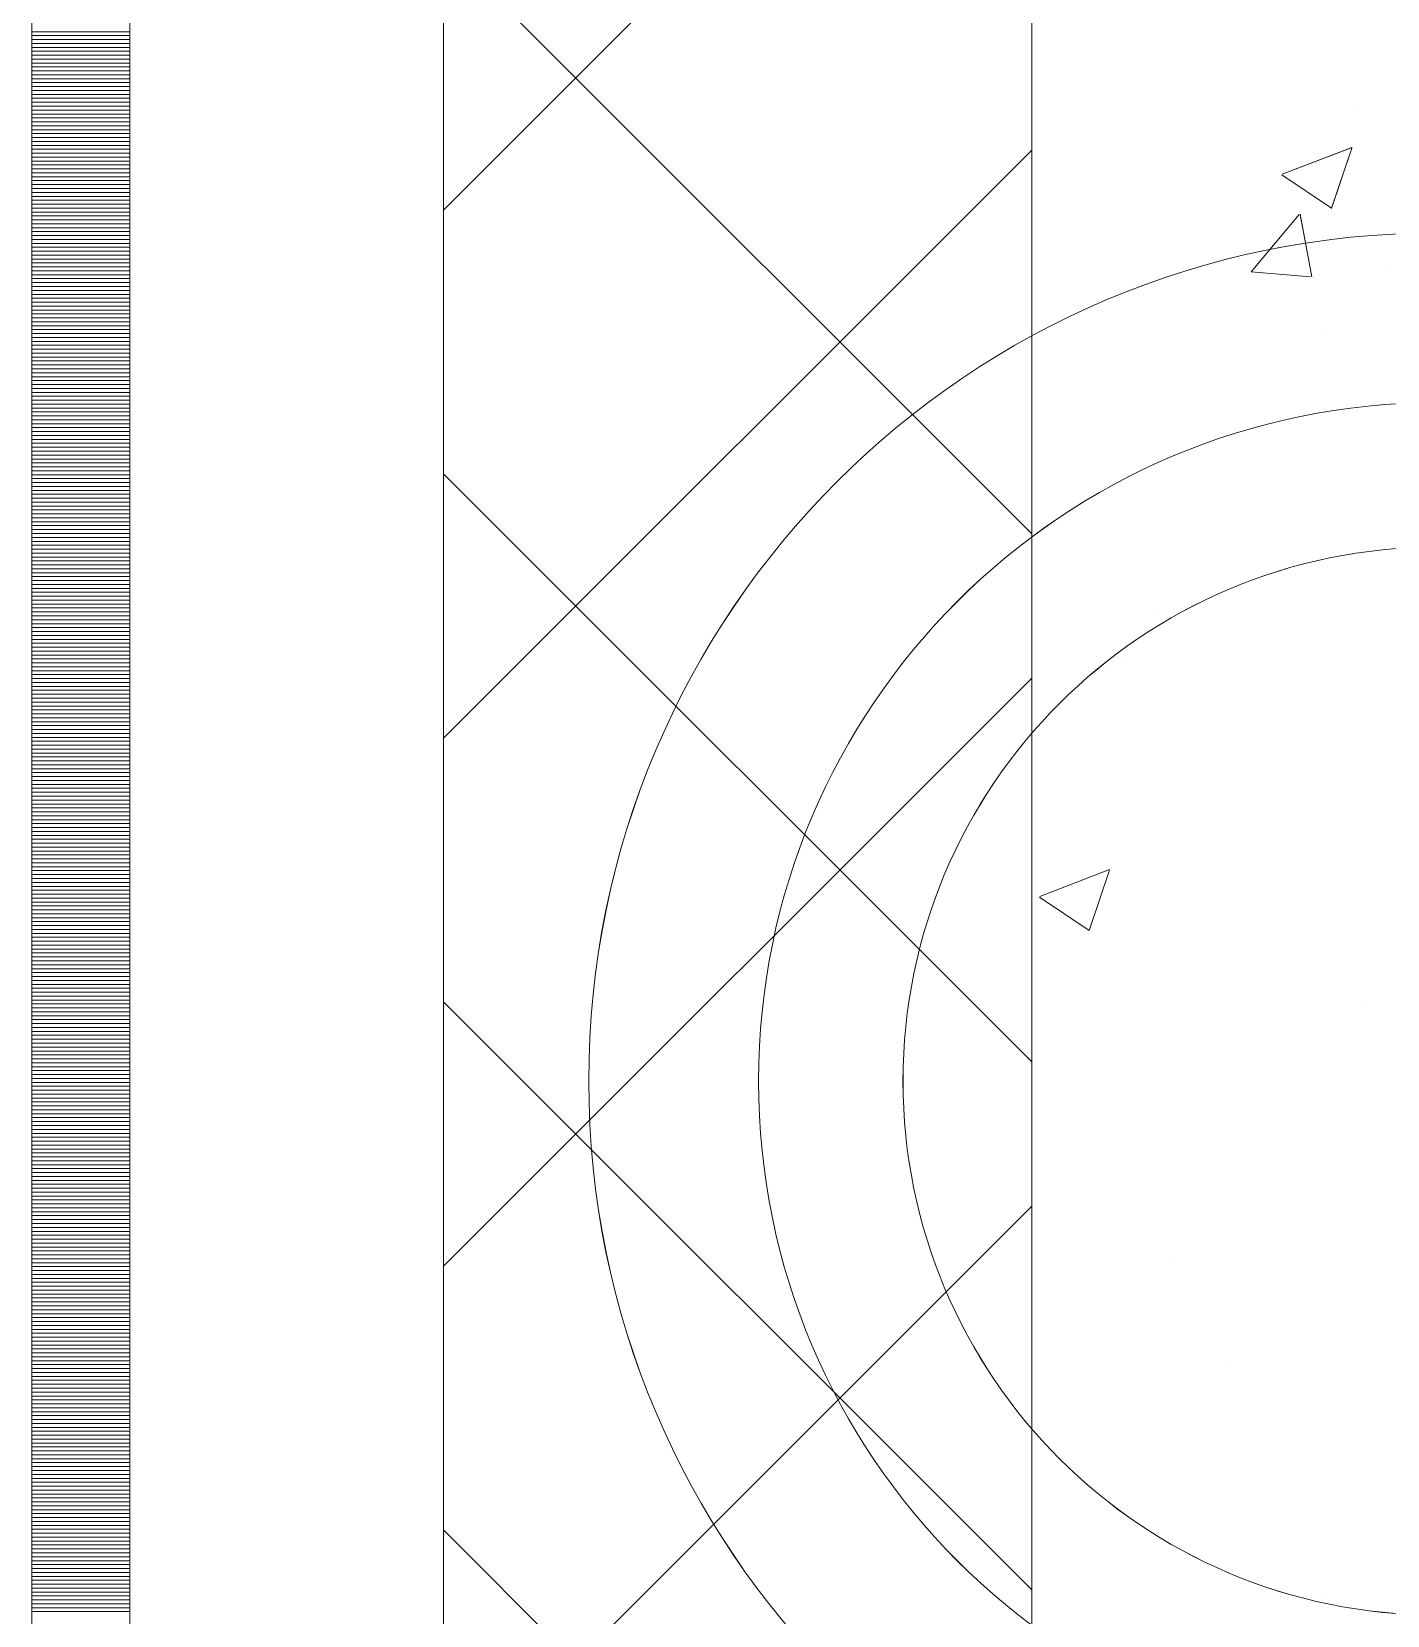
# Model space of a CAD drawing. Header units: millimetres. Extents: x 470010 to 1231400, y -134005 to 421770.
# Drawn here: x 672518.6 to 672864.2, y -13889.4 to -13485.5 of the extents above; entities that cross this region are included whole.
import ezdxf
from ezdxf.enums import TextEntityAlignment as Align

# ---------------------------------------------------------------- set-up
doc = ezdxf.new("R2010")
doc.units = ezdxf.units.MM
doc.linetypes.add('DASHED', pattern=[19.05, 12.7, -6.35])
doc.layers.get('Defpoints').update_dxf_attribs({"color": 140})
doc.layers.add('АР_Делит', color=120, linetype='Continuous', lineweight=0, plot=False)
for name, color, linetype, lineweight in [('АР_Стены ПЕНОблок', 52, 'Continuous', 20), ('АР_Тонкая', 254, 'Continuous', 5), ('АР_Утеплитель', 31, 'Continuous', 0), ('АР_Штриховка', 8, 'Continuous', 0)]:
    doc.layers.add(name, color=color, linetype=linetype, lineweight=lineweight)
doc.layers.add('РД_Оси_100', color=7, linetype='Continuous', lineweight=0, true_color=0x525252)
doc.styles.add('style1', font='ARIALN.TTF')

# ---------------------------------------------------------------- blocks, each defined once
blk = doc.blocks.new('СОШ_2200_АР_ОСИ_М100_28.05.24')
at = {"layer": 'АР_Делит', "color": 251, "linetype": 'DASHED', "true_color": 0x636466}
blk.add_lwpolyline([(-355, 13145), (-355, 100855), (37145, 100855), (37145, 129155), (72745, 129155), (72745, 135155), (114955, 135155), (114955, -355)], dxfattribs=at)
blk = doc.blocks.new('A$C9108343f')
at = {"layer": 'АР_Делит', "color": 18, "true_color": 0x000000}
for radius in [216.34, 173.04, 136.21]:
    blk.add_circle((7158.34, 86613.08), radius, dxfattribs=at)
at = {"layer": 'АР_Стены ПЕНОблок', "color": 18, "linetype": 'Continuous', "lineweight": 20, "true_color": 0x000000}
blk.add_line((7054.96, 97555), (7054.96, 21355), dxfattribs=at)
at = {"layer": 'АР_Тонкая', "color": 18, "linetype": 'Continuous', "lineweight": 5, "true_color": 0x000000}
for p, q in [((6799.96, 97555), (6799.96, 21355)), ((6824.96, 97555), (6824.96, 21355)), ((6824.96, 21355), (6824.96, 97555)), ((6904.96, 21355), (6904.96, 97555))]:
    blk.add_line(p, q, dxfattribs=at)
at = {"layer": 'АР_Утеплитель', "color": 18, "linetype": 'Continuous', "lineweight": 0, "true_color": 0x000000}
for p, q in [((6904.96, 97555), (6904.96, 21355)), ((7054.96, 21355), (7054.96, 97555))]:
    blk.add_line(p, q, dxfattribs=at)
at = {"layer": 'АР_Штриховка', "color": 18, "linetype": 'Continuous', "lineweight": 0, "true_color": 0x000000}
for p, q in [((6904.96, 86835.26), (7054.96, 86985.26)), ((7054.96, 86752.69), (6904.96, 86902.69)), ((6799.96, 86880.75), (6824.96, 86880.75)), ((6799.96, 86879.75), (6824.96, 86879.75)), ((6799.96, 86878.75), (6824.96, 86878.75)), ((6799.96, 86877.75), (6824.96, 86877.75)), ((6799.96, 86876.75), (6824.96, 86876.75)), ((6799.96, 86875.75), (6824.96, 86875.75)), ((6799.96, 86874.75), (6824.96, 86874.75)), ((6799.96, 86873.75), (6824.96, 86873.75)), ((6799.96, 86872.75), (6824.96, 86872.75)), ((6799.96, 86871.75), (6824.96, 86871.75)), ((6799.96, 86870.75), (6824.96, 86870.75)), ((6799.96, 86869.75), (6824.96, 86869.75)), ((6799.96, 86868.75), (6824.96, 86868.75)), ((6799.96, 86867.75), (6824.96, 86867.75)), ((6799.96, 86866.75), (6824.96, 86866.75)), ((6799.96, 86865.75), (6824.96, 86865.75)), ((6799.96, 86864.75), (6824.96, 86864.75)), ((6799.96, 86863.75), (6824.96, 86863.75)), ((6799.96, 86862.75), (6824.96, 86862.75)), ((6799.96, 86861.75), (6824.96, 86861.75)), ((6799.96, 86860.75), (6824.96, 86860.75)), ((6799.96, 86859.75), (6824.96, 86859.75)), ((7137.99, 86860.89), (7137.99, 86860.89)), ((6799.96, 86858.75), (6824.96, 86858.75)), ((6799.96, 86857.75), (6824.96, 86857.75)), ((6799.96, 86856.75), (6824.96, 86856.75)), ((6799.96, 86855.75), (6824.96, 86855.75)), ((6799.96, 86854.75), (6824.96, 86854.75)), ((6799.96, 86853.75), (6824.96, 86853.75)), ((6799.96, 86852.75), (6824.96, 86852.75)), ((6799.96, 86851.75), (6824.96, 86851.75)), ((6799.96, 86850.75), (6824.96, 86850.75)), ((6799.96, 86849.75), (6824.96, 86849.75)), ((6799.96, 86848.75), (6824.96, 86848.75)), ((6799.96, 86847.75), (6824.96, 86847.75)), ((6904.96, 86700.56), (7054.96, 86850.56)), ((7118.84, 86844.38), (7136.62, 86851.2)), ((7131.41, 86835.69), (7136.56, 86851.04)), ((6799.96, 86846.75), (6824.96, 86846.75)), ((6799.96, 86845.75), (6824.96, 86845.75)), ((6799.96, 86844.75), (6824.96, 86844.75)), ((6799.96, 86843.75), (6824.96, 86843.75)), ((7118.76, 86844.22), (7131.4, 86835.69)), ((6799.96, 86842.75), (6824.96, 86842.75)), ((6799.96, 86841.75), (6824.96, 86841.75)), ((6799.96, 86840.75), (6824.96, 86840.75)), ((6799.96, 86839.75), (6824.96, 86839.75)), ((6799.96, 86838.75), (6824.96, 86838.75)), ((6799.96, 86837.75), (6824.96, 86837.75)), ((6799.96, 86836.75), (6824.96, 86836.75)), ((6799.96, 86835.75), (6824.96, 86835.75)), ((6799.96, 86834.75), (6824.96, 86834.75)), ((6799.96, 86833.75), (6824.96, 86833.75)), ((6799.96, 86832.75), (6824.96, 86832.75)), ((6799.96, 86831.75), (6824.96, 86831.75)), ((7055.96, 86832.5), (7055.96, 86832.5)), ((7110.89, 86819.52), (7123.13, 86834.11)), ((7126.35, 86818.24), (7123.42, 86834.16)), ((6799.96, 86830.75), (6824.96, 86830.75)), ((6799.96, 86829.75), (6824.96, 86829.75)), ((6799.96, 86828.75), (6824.96, 86828.75)), ((6799.96, 86827.75), (6824.96, 86827.75)), ((6799.96, 86826.75), (6824.96, 86826.75)), ((6799.96, 86825.75), (6824.96, 86825.75)), ((6799.96, 86824.75), (6824.96, 86824.75)), ((6799.96, 86823.75), (6824.96, 86823.75)), ((6799.96, 86822.75), (6824.96, 86822.75)), ((6799.96, 86821.75), (6824.96, 86821.75)), ((6799.96, 86820.75), (6824.96, 86820.75)), ((6799.96, 86819.75), (6824.96, 86819.75)), ((7110.89, 86819.51), (7126.07, 86818.19)), ((7145.12, 86819.92), (7145.12, 86819.92)), ((6799.96, 86818.75), (6824.96, 86818.75)), ((6799.96, 86817.75), (6824.96, 86817.75)), ((6799.96, 86816.75), (6824.96, 86816.75)), ((6799.96, 86815.75), (6824.96, 86815.75)), ((6799.96, 86814.75), (6824.96, 86814.75)), ((6799.96, 86813.75), (6824.96, 86813.75)), ((6799.96, 86812.75), (6824.96, 86812.75)), ((6799.96, 86811.75), (6824.96, 86811.75)), ((6799.96, 86810.75), (6824.96, 86810.75)), ((6799.96, 86809.75), (6824.96, 86809.75)), ((6799.96, 86808.75), (6824.96, 86808.75)), ((6799.96, 86807.75), (6824.96, 86807.75)), ((6799.96, 86806.75), (6824.96, 86806.75)), ((6799.96, 86805.75), (6824.96, 86805.75)), ((6799.96, 86804.75), (6824.96, 86804.75)), ((6799.96, 86803.75), (6824.96, 86803.75)), ((7130.37, 86803.39), (7130.37, 86803.39)), ((6799.96, 86802.75), (6824.96, 86802.75)), ((6799.96, 86801.75), (6824.96, 86801.75)), ((6799.96, 86800.75), (6824.96, 86800.75)), ((6799.96, 86799.75), (6824.96, 86799.75)), ((6799.96, 86798.75), (6824.96, 86798.75)), ((6799.96, 86797.75), (6824.96, 86797.75)), ((6799.96, 86796.75), (6824.96, 86796.75)), ((6799.96, 86795.75), (6824.96, 86795.75)), ((6799.96, 86794.75), (6824.96, 86794.75)), ((6799.96, 86793.75), (6824.96, 86793.75)), ((6799.96, 86792.75), (6824.96, 86792.75)), ((6799.96, 86791.75), (6824.96, 86791.75)), ((6799.96, 86790.75), (6824.96, 86790.75)), ((6799.96, 86789.75), (6824.96, 86789.75)), ((6799.96, 86788.75), (6824.96, 86788.75)), ((6799.96, 86787.75), (6824.96, 86787.75)), ((6799.96, 86786.75), (6824.96, 86786.75)), ((6799.96, 86785.75), (6824.96, 86785.75)), ((6799.96, 86784.75), (6824.96, 86784.75)), ((6799.96, 86783.75), (6824.96, 86783.75)), ((6799.96, 86782.75), (6824.96, 86782.75)), ((6799.96, 86781.75), (6824.96, 86781.75)), ((6799.96, 86780.75), (6824.96, 86780.75)), ((6799.96, 86779.75), (6824.96, 86779.75)), ((6799.96, 86778.75), (6824.96, 86778.75)), ((6799.96, 86777.75), (6824.96, 86777.75)), ((6799.96, 86776.75), (6824.96, 86776.75)), ((6799.96, 86775.75), (6824.96, 86775.75)), ((6799.96, 86774.75), (6824.96, 86774.75)), ((6799.96, 86773.75), (6824.96, 86773.75)), ((6799.96, 86772.75), (6824.96, 86772.75)), ((6799.96, 86771.75), (6824.96, 86771.75)), ((6799.96, 86770.75), (6824.96, 86770.75)), ((6799.96, 86769.75), (6824.96, 86769.75)), ((6799.96, 86768.75), (6824.96, 86768.75)), ((6799.96, 86767.75), (6824.96, 86767.75)), ((6799.96, 86766.75), (6824.96, 86766.75)), ((7054.96, 86617.99), (6904.96, 86767.99)), ((6799.96, 86765.75), (6824.96, 86765.75)), ((6799.96, 86764.75), (6824.96, 86764.75)), ((6799.96, 86763.75), (6824.96, 86763.75)), ((6799.96, 86762.75), (6824.96, 86762.75)), ((6799.96, 86761.75), (6824.96, 86761.75)), ((6799.96, 86760.75), (6824.96, 86760.75)), ((6799.96, 86759.75), (6824.96, 86759.75)), ((6799.96, 86758.75), (6824.96, 86758.75)), ((6799.96, 86757.75), (6824.96, 86757.75)), ((6799.96, 86756.75), (6824.96, 86756.75)), ((6799.96, 86755.75), (6824.96, 86755.75)), ((6799.96, 86754.75), (6824.96, 86754.75)), ((6799.96, 86753.75), (6824.96, 86753.75)), ((6799.96, 86752.75), (6824.96, 86752.75)), ((6799.96, 86751.75), (6824.96, 86751.75)), ((6799.96, 86750.75), (6824.96, 86750.75)), ((6799.96, 86749.75), (6824.96, 86749.75)), ((6799.96, 86748.75), (6824.96, 86748.75)), ((6799.96, 86747.75), (6824.96, 86747.75)), ((6799.96, 86746.75), (6824.96, 86746.75)), ((6799.96, 86745.75), (6824.96, 86745.75)), ((6799.96, 86744.75), (6824.96, 86744.75)), ((6799.96, 86743.75), (6824.96, 86743.75)), ((6799.96, 86742.75), (6824.96, 86742.75)), ((6799.96, 86741.75), (6824.96, 86741.75)), ((6799.96, 86740.75), (6824.96, 86740.75)), ((6799.96, 86739.75), (6824.96, 86739.75)), ((6799.96, 86738.75), (6824.96, 86738.75)), ((6799.96, 86737.75), (6824.96, 86737.75)), ((6799.96, 86736.75), (6824.96, 86736.75)), ((6799.96, 86735.75), (6824.96, 86735.75)), ((6799.96, 86734.75), (6824.96, 86734.75)), ((6799.96, 86733.75), (6824.96, 86733.75)), ((6799.96, 86732.75), (6824.96, 86732.75)), ((6799.96, 86731.75), (6824.96, 86731.75)), ((6799.96, 86730.75), (6824.96, 86730.75)), ((7087.46, 86731.78), (7087.46, 86731.78)), ((6799.96, 86729.75), (6824.96, 86729.75)), ((6799.96, 86728.75), (6824.96, 86728.75)), ((6799.96, 86727.75), (6824.96, 86727.75)), ((6799.96, 86726.75), (6824.96, 86726.75)), ((6799.96, 86725.75), (6824.96, 86725.75)), ((6799.96, 86724.75), (6824.96, 86724.75)), ((6799.96, 86723.75), (6824.96, 86723.75)), ((6799.96, 86722.75), (6824.96, 86722.75)), ((6799.96, 86721.75), (6824.96, 86721.75)), ((6799.96, 86720.75), (6824.96, 86720.75)), ((6799.96, 86719.75), (6824.96, 86719.75)), ((6799.96, 86718.75), (6824.96, 86718.75)), ((7078.3, 86719.74), (7078.3, 86719.74)), ((6799.96, 86717.75), (6824.96, 86717.75)), ((6799.96, 86716.75), (6824.96, 86716.75)), ((6799.96, 86715.75), (6824.96, 86715.75)), ((6799.96, 86714.75), (6824.96, 86714.75)), ((6904.96, 86565.85), (7054.96, 86715.85)), ((6799.96, 86713.75), (6824.96, 86713.75)), ((6799.96, 86712.75), (6824.96, 86712.75)), ((6799.96, 86711.75), (6824.96, 86711.75)), ((6799.96, 86710.75), (6824.96, 86710.75)), ((6799.96, 86709.75), (6824.96, 86709.75)), ((6799.96, 86708.75), (6824.96, 86708.75)), ((6799.96, 86707.75), (6824.96, 86707.75)), ((6799.96, 86706.75), (6824.96, 86706.75)), ((6799.96, 86705.75), (6824.96, 86705.75)), ((6799.96, 86704.75), (6824.96, 86704.75)), ((6799.96, 86703.75), (6824.96, 86703.75)), ((6799.96, 86702.75), (6824.96, 86702.75)), ((6799.96, 86701.75), (6824.96, 86701.75)), ((6799.96, 86700.75), (6824.96, 86700.75)), ((6799.96, 86699.75), (6824.96, 86699.75)), ((6799.96, 86698.75), (6824.96, 86698.75)), ((6799.96, 86697.75), (6824.96, 86697.75)), ((6799.96, 86696.75), (6824.96, 86696.75)), ((6799.96, 86695.75), (6824.96, 86695.75)), ((6799.96, 86694.75), (6824.96, 86694.75)), ((6799.96, 86693.75), (6824.96, 86693.75)), ((6799.96, 86692.75), (6824.96, 86692.75)), ((6799.96, 86691.75), (6824.96, 86691.75)), ((6799.96, 86690.75), (6824.96, 86690.75)), ((6799.96, 86689.75), (6824.96, 86689.75)), ((6799.96, 86688.75), (6824.96, 86688.75)), ((6799.96, 86687.75), (6824.96, 86687.75)), ((6799.96, 86686.75), (6824.96, 86686.75)), ((6799.96, 86685.75), (6824.96, 86685.75)), ((6799.96, 86684.75), (6824.96, 86684.75)), ((6799.96, 86683.75), (6824.96, 86683.75)), ((6799.96, 86682.75), (6824.96, 86682.75)), ((6799.96, 86681.75), (6824.96, 86681.75)), ((6799.96, 86680.75), (6824.96, 86680.75)), ((6799.96, 86679.75), (6824.96, 86679.75)), ((6799.96, 86678.75), (6824.96, 86678.75)), ((6799.96, 86677.75), (6824.96, 86677.75)), ((6799.96, 86676.75), (6824.96, 86676.75)), ((6799.96, 86675.75), (6824.96, 86675.75)), ((6799.96, 86674.75), (6824.96, 86674.75)), ((6799.96, 86673.75), (6824.96, 86673.75)), ((6799.96, 86672.75), (6824.96, 86672.75)), ((6799.96, 86671.75), (6824.96, 86671.75)), ((6799.96, 86670.75), (6824.96, 86670.75)), ((6799.96, 86669.75), (6824.96, 86669.75)), ((6799.96, 86668.75), (6824.96, 86668.75)), ((6799.96, 86667.75), (6824.96, 86667.75)), ((6799.96, 86666.75), (6824.96, 86666.75)), ((6799.96, 86665.75), (6824.96, 86665.75)), ((7057.03, 86660.19), (7074.82, 86667.02)), ((7069.61, 86651.5), (7074.76, 86666.85)), ((6799.96, 86664.75), (6824.96, 86664.75)), ((6799.96, 86663.75), (6824.96, 86663.75)), ((6799.96, 86662.75), (6824.96, 86662.75)), ((6799.96, 86661.75), (6824.96, 86661.75)), ((6799.96, 86660.75), (6824.96, 86660.75)), ((6799.96, 86659.75), (6824.96, 86659.75)), ((6799.96, 86658.75), (6824.96, 86658.75)), ((6799.96, 86657.75), (6824.96, 86657.75)), ((7056.96, 86660.03), (7069.6, 86651.51)), ((6799.96, 86656.75), (6824.96, 86656.75)), ((6799.96, 86655.75), (6824.96, 86655.75)), ((6799.96, 86654.75), (6824.96, 86654.75)), ((6799.96, 86653.75), (6824.96, 86653.75)), ((6799.96, 86652.75), (6824.96, 86652.75)), ((6799.96, 86651.75), (6824.96, 86651.75)), ((6799.96, 86650.75), (6824.96, 86650.75)), ((6799.96, 86649.75), (6824.96, 86649.75)), ((6799.96, 86648.75), (6824.96, 86648.75)), ((6799.96, 86647.75), (6824.96, 86647.75)), ((6799.96, 86646.75), (6824.96, 86646.75)), ((6799.96, 86645.75), (6824.96, 86645.75)), ((6799.96, 86644.75), (6824.96, 86644.75)), ((6799.96, 86643.75), (6824.96, 86643.75)), ((6799.96, 86642.75), (6824.96, 86642.75)), ((6799.96, 86641.75), (6824.96, 86641.75)), ((6799.96, 86640.75), (6824.96, 86640.75)), ((6799.96, 86639.75), (6824.96, 86639.75)), ((6799.96, 86638.75), (6824.96, 86638.75)), ((6799.96, 86637.75), (6824.96, 86637.75)), ((6799.96, 86636.75), (6824.96, 86636.75)), ((6799.96, 86635.75), (6824.96, 86635.75)), ((6799.96, 86634.75), (6824.96, 86634.75)), ((6799.96, 86633.75), (6824.96, 86633.75)), ((6799.96, 86632.75), (6824.96, 86632.75)), ((6799.96, 86631.75), (6824.96, 86631.75)), ((6799.96, 86630.75), (6824.96, 86630.75)), ((6799.96, 86629.75), (6824.96, 86629.75)), ((7054.96, 86483.29), (6904.96, 86633.29)), ((7140.11, 86633.31), (7140.11, 86633.31)), ((6799.96, 86628.75), (6824.96, 86628.75)), ((6799.96, 86627.75), (6824.96, 86627.75)), ((6799.96, 86626.75), (6824.96, 86626.75)), ((6799.96, 86625.75), (6824.96, 86625.75)), ((6799.96, 86624.75), (6824.96, 86624.75)), ((6799.96, 86623.75), (6824.96, 86623.75)), ((6799.96, 86622.75), (6824.96, 86622.75)), ((6799.96, 86621.75), (6824.96, 86621.75)), ((6799.96, 86620.75), (6824.96, 86620.75)), ((6799.96, 86619.75), (6824.96, 86619.75)), ((6799.96, 86618.75), (6824.96, 86618.75)), ((6799.96, 86617.75), (6824.96, 86617.75)), ((6799.96, 86616.75), (6824.96, 86616.75)), ((6799.96, 86615.75), (6824.96, 86615.75)), ((6799.96, 86614.75), (6824.96, 86614.75)), ((6799.96, 86613.75), (6824.96, 86613.75)), ((6799.96, 86612.75), (6824.96, 86612.75)), ((6799.96, 86611.75), (6824.96, 86611.75)), ((6799.96, 86610.75), (6824.96, 86610.75)), ((6799.96, 86609.75), (6824.96, 86609.75)), ((6799.96, 86608.75), (6824.96, 86608.75)), ((6799.96, 86607.75), (6824.96, 86607.75)), ((6799.96, 86606.75), (6824.96, 86606.75)), ((6799.96, 86605.75), (6824.96, 86605.75)), ((6799.96, 86604.75), (6824.96, 86604.75)), ((6799.96, 86603.75), (6824.96, 86603.75)), ((6799.96, 86602.75), (6824.96, 86602.75)), ((6799.96, 86601.75), (6824.96, 86601.75)), ((6799.96, 86600.75), (6824.96, 86600.75)), ((6799.96, 86599.75), (6824.96, 86599.75)), ((6799.96, 86598.75), (6824.96, 86598.75)), ((6799.96, 86597.75), (6824.96, 86597.75)), ((6799.96, 86596.75), (6824.96, 86596.75)), ((6799.96, 86595.75), (6824.96, 86595.75)), ((6799.96, 86594.75), (6824.96, 86594.75)), ((6799.96, 86593.75), (6824.96, 86593.75)), ((6799.96, 86592.75), (6824.96, 86592.75)), ((6799.96, 86591.75), (6824.96, 86591.75)), ((6799.96, 86590.75), (6824.96, 86590.75)), ((6799.96, 86589.75), (6824.96, 86589.75)), ((6799.96, 86588.75), (6824.96, 86588.75)), ((6799.96, 86587.75), (6824.96, 86587.75)), ((6799.96, 86586.75), (6824.96, 86586.75)), ((6799.96, 86585.75), (6824.96, 86585.75)), ((6799.96, 86584.75), (6824.96, 86584.75)), ((6799.96, 86583.75), (6824.96, 86583.75)), ((6799.96, 86582.75), (6824.96, 86582.75)), ((6799.96, 86581.75), (6824.96, 86581.75)), ((6904.96, 86431.15), (7054.96, 86581.15)), ((6799.96, 86580.75), (6824.96, 86580.75)), ((6799.96, 86579.75), (6824.96, 86579.75)), ((6799.96, 86578.75), (6824.96, 86578.75)), ((6799.96, 86577.75), (6824.96, 86577.75)), ((6799.96, 86576.75), (6824.96, 86576.75)), ((6799.96, 86575.75), (6824.96, 86575.75)), ((6799.96, 86574.75), (6824.96, 86574.75)), ((6799.96, 86573.75), (6824.96, 86573.75)), ((6799.96, 86572.75), (6824.96, 86572.75)), ((6799.96, 86571.75), (6824.96, 86571.75)), ((6799.96, 86570.75), (6824.96, 86570.75)), ((6799.96, 86569.75), (6824.96, 86569.75)), ((6799.96, 86568.75), (6824.96, 86568.75)), ((6799.96, 86567.75), (6824.96, 86567.75)), ((6799.96, 86566.75), (6824.96, 86566.75)), ((6799.96, 86565.75), (6824.96, 86565.75)), ((6799.96, 86564.75), (6824.96, 86564.75)), ((7091.55, 86567.87), (7091.55, 86567.87)), ((6799.96, 86563.75), (6824.96, 86563.75)), ((6799.96, 86562.75), (6824.96, 86562.75)), ((6799.96, 86561.75), (6824.96, 86561.75)), ((6799.96, 86560.75), (6824.96, 86560.75)), ((6799.96, 86559.75), (6824.96, 86559.75)), ((6799.96, 86558.75), (6824.96, 86558.75)), ((6799.96, 86557.75), (6824.96, 86557.75)), ((6799.96, 86556.75), (6824.96, 86556.75)), ((6799.96, 86555.75), (6824.96, 86555.75)), ((6799.96, 86554.75), (6824.96, 86554.75)), ((6799.96, 86553.75), (6824.96, 86553.75)), ((6799.96, 86552.75), (6824.96, 86552.75)), ((6799.96, 86551.75), (6824.96, 86551.75)), ((6799.96, 86550.75), (6824.96, 86550.75)), ((6799.96, 86549.75), (6824.96, 86549.75)), ((6799.96, 86548.75), (6824.96, 86548.75)), ((6799.96, 86547.75), (6824.96, 86547.75)), ((6799.96, 86546.75), (6824.96, 86546.75)), ((6799.96, 86545.75), (6824.96, 86545.75)), ((6799.96, 86544.75), (6824.96, 86544.75)), ((6799.96, 86543.75), (6824.96, 86543.75)), ((6799.96, 86542.75), (6824.96, 86542.75)), ((6799.96, 86541.75), (6824.96, 86541.75)), ((6799.96, 86540.75), (6824.96, 86540.75)), ((7105.07, 86540.5), (7105.07, 86540.5)), ((6799.96, 86539.75), (6824.96, 86539.75)), ((6799.96, 86538.75), (6824.96, 86538.75)), ((6799.96, 86537.75), (6824.96, 86537.75)), ((6799.96, 86536.75), (6824.96, 86536.75)), ((6799.96, 86535.75), (6824.96, 86535.75)), ((6799.96, 86534.75), (6824.96, 86534.75)), ((6799.96, 86533.75), (6824.96, 86533.75)), ((6799.96, 86532.75), (6824.96, 86532.75)), ((6799.96, 86531.75), (6824.96, 86531.75)), ((6799.96, 86530.75), (6824.96, 86530.75)), ((6799.96, 86529.75), (6824.96, 86529.75)), ((6799.96, 86528.75), (6824.96, 86528.75)), ((6799.96, 86527.75), (6824.96, 86527.75)), ((6799.96, 86526.75), (6824.96, 86526.75)), ((6799.96, 86525.75), (6824.96, 86525.75)), ((6799.96, 86524.75), (6824.96, 86524.75)), ((6799.96, 86523.75), (6824.96, 86523.75)), ((6799.96, 86522.75), (6824.96, 86522.75)), ((6799.96, 86521.75), (6824.96, 86521.75)), ((6799.96, 86520.75), (6824.96, 86520.75)), ((6799.96, 86519.75), (6824.96, 86519.75)), ((6799.96, 86518.75), (6824.96, 86518.75)), ((6799.96, 86517.75), (6824.96, 86517.75)), ((6799.96, 86516.75), (6824.96, 86516.75)), ((6799.96, 86515.75), (6824.96, 86515.75)), ((6799.96, 86514.75), (6824.96, 86514.75)), ((6799.96, 86513.75), (6824.96, 86513.75)), ((6799.96, 86512.75), (6824.96, 86512.75)), ((6799.96, 86511.75), (6824.96, 86511.75)), ((6799.96, 86510.75), (6824.96, 86510.75)), ((6799.96, 86509.75), (6824.96, 86509.75)), ((6799.96, 86508.75), (6824.96, 86508.75)), ((6799.96, 86507.75), (6824.96, 86507.75)), ((6799.96, 86506.75), (6824.96, 86506.75)), ((6799.96, 86505.75), (6824.96, 86505.75)), ((6799.96, 86504.75), (6824.96, 86504.75)), ((6799.96, 86503.75), (6824.96, 86503.75)), ((6799.96, 86502.75), (6824.96, 86502.75)), ((6799.96, 86501.75), (6824.96, 86501.75)), ((6799.96, 86500.75), (6824.96, 86500.75)), ((6799.96, 86499.75), (6824.96, 86499.75)), ((6799.96, 86498.75), (6824.96, 86498.75)), ((6799.96, 86497.75), (6824.96, 86497.75)), ((6799.96, 86496.75), (6824.96, 86496.75)), ((7054.96, 86348.58), (6904.96, 86498.58)), ((6799.96, 86495.75), (6824.96, 86495.75)), ((6799.96, 86494.75), (6824.96, 86494.75)), ((6799.96, 86493.75), (6824.96, 86493.75)), ((6799.96, 86492.75), (6824.96, 86492.75)), ((6799.96, 86491.75), (6824.96, 86491.75)), ((6799.96, 86490.75), (6824.96, 86490.75)), ((6799.96, 86489.75), (6824.96, 86489.75)), ((6799.96, 86488.75), (6824.96, 86488.75)), ((6799.96, 86487.75), (6824.96, 86487.75)), ((6799.96, 86486.75), (6824.96, 86486.75)), ((6799.96, 86485.75), (6824.96, 86485.75)), ((6799.96, 86484.75), (6824.96, 86484.75)), ((6799.96, 86483.75), (6824.96, 86483.75)), ((6799.96, 86482.75), (6824.96, 86482.75)), ((6799.96, 86481.75), (6824.96, 86481.75)), ((6799.96, 86480.75), (6824.96, 86480.75)), ((7129.62, 86481.75), (7129.62, 86481.75)), ((6799.96, 86479.75), (6824.96, 86479.75)), ((6799.96, 86478.75), (6824.96, 86478.75)), ((6799.96, 86477.75), (6824.96, 86477.75))]:
    blk.add_line(p, q, dxfattribs=at)
at = {"layer": 'РД_Оси_100'}
blk.add_blockref('СОШ_2200_АР_ОСИ_М100_28.05.24', (7154.96, 6755), dxfattribs=at)
at = {"layer": 'Defpoints', "color": 18, "true_color": 0x000000, "style": 'style1'}
for p in [(143949.34, 316089.12), (143974.98, 281639.5), (143890.4, 273244.71), (143839.99, 264276.81), (143967.75, 254892.38), (12251.96, 104178.14), (12382.58, 96023.14)]:
    blk.add_attdef('АР-ПОМЕЩЕНИЕ:НАИМЕНОВАНИЕ', text='', height=100, dxfattribs=at).set_placement(p, align=Align.MIDDLE)
at = {"layer": 'Defpoints', "color": 18, "true_color": 0x000000, "style": 'style1', "flags": 8}
for p in [(143951.3, 279099.09), (143848.34, 269251.11), (143875.33, 260094.25), (144049.74, 250824.7), (163419.28, 238153.36), (155897.46, 237965.97), (183037.2, 237965.97), (143342.94, 237876.19)]:
    blk.add_attdef('АР-ПОМЕЩЕНИЕ:НАИМЕНОВАНИЕ', text='', height=100, dxfattribs=at).set_placement(p, align=Align.MIDDLE)

msp = doc.modelspace()

# ---------------------------------------------------------------- linework, layer by layer
at = {"layer": 'АР_Делит', "color": 18, "true_color": 0x000000}
for radius in [216.336, 173.036, 136.212]:
    msp.add_circle((672876.957, -13753.162), radius, dxfattribs=at)
at = {"layer": 'АР_Стены ПЕНОблок', "color": 18, "linetype": 'Continuous', "lineweight": 20, "true_color": 0x000000}
msp.add_line((672773.57, -2811.242), (672773.57, -79011.242), dxfattribs=at)
at = {"layer": 'АР_Тонкая', "color": 18, "linetype": 'Continuous', "lineweight": 5, "true_color": 0x000000}
for p, q in [((672518.57, -2811.242), (672518.57, -79011.242)), ((672543.57, -2811.242), (672543.57, -79011.242)), ((672543.57, -79011.242), (672543.57, -2811.242)), ((672623.57, -79011.242), (672623.57, -2811.242))]:
    msp.add_line(p, q, dxfattribs=at)
at = {"layer": 'АР_Утеплитель', "color": 18, "linetype": 'Continuous', "lineweight": 0, "true_color": 0x000000}
for p, q in [((672623.57, -2811.242), (672623.57, -79011.242)), ((672773.57, -79011.242), (672773.57, -2811.242))]:
    msp.add_line(p, q, dxfattribs=at)
at = {"layer": 'АР_Штриховка', "color": 18, "linetype": 'Continuous', "lineweight": 0, "true_color": 0x000000}
for p, q in [((672623.57, -13530.982), (672773.57, -13380.982)), ((672773.57, -13613.549), (672623.57, -13463.549)), ((672518.57, -13486.492), (672543.57, -13486.492)), ((672518.57, -13487.492), (672543.57, -13487.492)), ((672518.57, -13488.492), (672543.57, -13488.492)), ((672518.57, -13489.492), (672543.57, -13489.492)), ((672518.57, -13490.492), (672543.57, -13490.492)), ((672518.57, -13491.492), (672543.57, -13491.492)), ((672518.57, -13492.492), (672543.57, -13492.492)), ((672518.57, -13493.492), (672543.57, -13493.492)), ((672518.57, -13494.492), (672543.57, -13494.492)), ((672518.57, -13495.492), (672543.57, -13495.492)), ((672518.57, -13496.492), (672543.57, -13496.492)), ((672518.57, -13497.492), (672543.57, -13497.492)), ((672518.57, -13498.492), (672543.57, -13498.492)), ((672518.57, -13499.492), (672543.57, -13499.492)), ((672518.57, -13500.492), (672543.57, -13500.492)), ((672518.57, -13501.492), (672543.57, -13501.492)), ((672518.57, -13502.492), (672543.57, -13502.492)), ((672518.57, -13503.492), (672543.57, -13503.492)), ((672518.57, -13504.492), (672543.57, -13504.492)), ((672518.57, -13505.492), (672543.57, -13505.492)), ((672518.57, -13506.492), (672543.57, -13506.492)), ((672518.57, -13507.492), (672543.57, -13507.492)), ((672518.57, -13508.492), (672543.57, -13508.492)), ((672518.57, -13509.492), (672543.57, -13509.492)), ((672518.57, -13510.492), (672543.57, -13510.492)), ((672518.57, -13511.492), (672543.57, -13511.492)), ((672518.57, -13512.492), (672543.57, -13512.492)), ((672518.57, -13513.492), (672543.57, -13513.492)), ((672518.57, -13514.492), (672543.57, -13514.492)), ((672518.57, -13515.492), (672543.57, -13515.492)), ((672623.57, -13665.686), (672773.57, -13515.686)), ((672837.449, -13521.865), (672855.234, -13515.038)), ((672850.026, -13530.554), (672855.177, -13515.204)), ((672518.57, -13516.492), (672543.57, -13516.492)), ((672518.57, -13517.492), (672543.57, -13517.492)), ((672518.57, -13518.492), (672543.57, -13518.492)), ((672518.57, -13519.492), (672543.57, -13519.492)), ((672518.57, -13520.492), (672543.57, -13520.492)), ((672518.57, -13521.492), (672543.57, -13521.492)), ((672518.57, -13522.492), (672543.57, -13522.492)), ((672518.57, -13523.492), (672543.57, -13523.492)), ((672837.376, -13522.026), (672850.011, -13530.548)), ((672518.57, -13524.492), (672543.57, -13524.492)), ((672518.57, -13525.492), (672543.57, -13525.492)), ((672518.57, -13526.492), (672543.57, -13526.492)), ((672518.57, -13527.492), (672543.57, -13527.492)), ((672518.57, -13528.492), (672543.57, -13528.492)), ((672518.57, -13529.492), (672543.57, -13529.492)), ((672518.57, -13530.492), (672543.57, -13530.492)), ((672518.57, -13531.492), (672543.57, -13531.492)), ((672518.57, -13532.492), (672543.57, -13532.492)), ((672518.57, -13533.492), (672543.57, -13533.492)), ((672518.57, -13534.492), (672543.57, -13534.492)), ((672518.57, -13535.492), (672543.57, -13535.492)), ((672829.502, -13546.723), (672841.747, -13532.13)), ((672844.966, -13548.004), (672842.029, -13532.083)), ((672518.57, -13536.492), (672543.57, -13536.492)), ((672518.57, -13537.492), (672543.57, -13537.492)), ((672518.57, -13538.492), (672543.57, -13538.492)), ((672518.57, -13539.492), (672543.57, -13539.492)), ((672518.57, -13540.492), (672543.57, -13540.492)), ((672518.57, -13541.492), (672543.57, -13541.492)), ((672518.57, -13542.492), (672543.57, -13542.492)), ((672518.57, -13543.492), (672543.57, -13543.492)), ((672518.57, -13544.492), (672543.57, -13544.492)), ((672518.57, -13545.492), (672543.57, -13545.492)), ((672518.57, -13546.492), (672543.57, -13546.492)), ((672518.57, -13547.492), (672543.57, -13547.492)), ((672829.502, -13546.728), (672844.684, -13548.056)), ((672518.57, -13548.492), (672543.57, -13548.492)), ((672518.57, -13549.492), (672543.57, -13549.492)), ((672518.57, -13550.492), (672543.57, -13550.492)), ((672518.57, -13551.492), (672543.57, -13551.492)), ((672518.57, -13552.492), (672543.57, -13552.492)), ((672518.57, -13553.492), (672543.57, -13553.492)), ((672518.57, -13554.492), (672543.57, -13554.492)), ((672518.57, -13555.492), (672543.57, -13555.492)), ((672518.57, -13556.492), (672543.57, -13556.492)), ((672518.57, -13557.492), (672543.57, -13557.492)), ((672518.57, -13558.492), (672543.57, -13558.492)), ((672518.57, -13559.492), (672543.57, -13559.492)), ((672518.57, -13560.492), (672543.57, -13560.492)), ((672518.57, -13561.492), (672543.57, -13561.492)), ((672518.57, -13562.492), (672543.57, -13562.492)), ((672518.57, -13563.492), (672543.57, -13563.492)), ((672518.57, -13564.492), (672543.57, -13564.492)), ((672518.57, -13565.492), (672543.57, -13565.492)), ((672518.57, -13566.492), (672543.57, -13566.492)), ((672518.57, -13567.492), (672543.57, -13567.492)), ((672518.57, -13568.492), (672543.57, -13568.492)), ((672518.57, -13569.492), (672543.57, -13569.492)), ((672518.57, -13570.492), (672543.57, -13570.492)), ((672518.57, -13571.492), (672543.57, -13571.492)), ((672518.57, -13572.492), (672543.57, -13572.492)), ((672518.57, -13573.492), (672543.57, -13573.492)), ((672518.57, -13574.492), (672543.57, -13574.492)), ((672518.57, -13575.492), (672543.57, -13575.492)), ((672518.57, -13576.492), (672543.57, -13576.492)), ((672518.57, -13577.492), (672543.57, -13577.492)), ((672518.57, -13578.492), (672543.57, -13578.492)), ((672518.57, -13579.492), (672543.57, -13579.492)), ((672518.57, -13580.492), (672543.57, -13580.492)), ((672518.57, -13581.492), (672543.57, -13581.492)), ((672518.57, -13582.492), (672543.57, -13582.492)), ((672518.57, -13583.492), (672543.57, -13583.492)), ((672518.57, -13584.492), (672543.57, -13584.492)), ((672518.57, -13585.492), (672543.57, -13585.492)), ((672518.57, -13586.492), (672543.57, -13586.492)), ((672518.57, -13587.492), (672543.57, -13587.492)), ((672518.57, -13588.492), (672543.57, -13588.492)), ((672518.57, -13589.492), (672543.57, -13589.492)), ((672518.57, -13590.492), (672543.57, -13590.492)), ((672518.57, -13591.492), (672543.57, -13591.492)), ((672518.57, -13592.492), (672543.57, -13592.492)), ((672518.57, -13593.492), (672543.57, -13593.492)), ((672518.57, -13594.492), (672543.57, -13594.492)), ((672518.57, -13595.492), (672543.57, -13595.492)), ((672518.57, -13596.492), (672543.57, -13596.492)), ((672518.57, -13597.492), (672543.57, -13597.492)), ((672518.57, -13598.492), (672543.57, -13598.492)), ((672518.57, -13599.492), (672543.57, -13599.492)), ((672518.57, -13600.492), (672543.57, -13600.492)), ((672773.57, -13748.253), (672623.57, -13598.253)), ((672518.57, -13601.492), (672543.57, -13601.492)), ((672518.57, -13602.492), (672543.57, -13602.492)), ((672518.57, -13603.492), (672543.57, -13603.492)), ((672518.57, -13604.492), (672543.57, -13604.492)), ((672518.57, -13605.492), (672543.57, -13605.492)), ((672518.57, -13606.492), (672543.57, -13606.492)), ((672518.57, -13607.492), (672543.57, -13607.492)), ((672518.57, -13608.492), (672543.57, -13608.492)), ((672518.57, -13609.492), (672543.57, -13609.492)), ((672518.57, -13610.492), (672543.57, -13610.492)), ((672518.57, -13611.492), (672543.57, -13611.492)), ((672518.57, -13612.492), (672543.57, -13612.492)), ((672518.57, -13613.492), (672543.57, -13613.492)), ((672518.57, -13614.492), (672543.57, -13614.492)), ((672518.57, -13615.492), (672543.57, -13615.492)), ((672518.57, -13616.492), (672543.57, -13616.492)), ((672518.57, -13617.492), (672543.57, -13617.492)), ((672518.57, -13618.492), (672543.57, -13618.492)), ((672518.57, -13619.492), (672543.57, -13619.492)), ((672518.57, -13620.492), (672543.57, -13620.492)), ((672518.57, -13621.492), (672543.57, -13621.492)), ((672518.57, -13622.492), (672543.57, -13622.492)), ((672518.57, -13623.492), (672543.57, -13623.492)), ((672518.57, -13624.492), (672543.57, -13624.492)), ((672518.57, -13625.492), (672543.57, -13625.492)), ((672518.57, -13626.492), (672543.57, -13626.492)), ((672518.57, -13627.492), (672543.57, -13627.492)), ((672518.57, -13628.492), (672543.57, -13628.492)), ((672518.57, -13629.492), (672543.57, -13629.492)), ((672518.57, -13630.492), (672543.57, -13630.492)), ((672518.57, -13631.492), (672543.57, -13631.492)), ((672518.57, -13632.492), (672543.57, -13632.492)), ((672518.57, -13633.492), (672543.57, -13633.492)), ((672518.57, -13634.492), (672543.57, -13634.492)), ((672518.57, -13635.492), (672543.57, -13635.492)), ((672518.57, -13636.492), (672543.57, -13636.492)), ((672518.57, -13637.492), (672543.57, -13637.492)), ((672518.57, -13638.492), (672543.57, -13638.492)), ((672518.57, -13639.492), (672543.57, -13639.492)), ((672518.57, -13640.492), (672543.57, -13640.492)), ((672518.57, -13641.492), (672543.57, -13641.492)), ((672518.57, -13642.492), (672543.57, -13642.492)), ((672518.57, -13643.492), (672543.57, -13643.492)), ((672518.57, -13644.492), (672543.57, -13644.492)), ((672518.57, -13645.492), (672543.57, -13645.492)), ((672518.57, -13646.492), (672543.57, -13646.492)), ((672518.57, -13647.492), (672543.57, -13647.492)), ((672518.57, -13648.492), (672543.57, -13648.492)), ((672518.57, -13649.492), (672543.57, -13649.492)), ((672518.57, -13650.492), (672543.57, -13650.492)), ((672518.57, -13651.492), (672543.57, -13651.492)), ((672518.57, -13652.492), (672543.57, -13652.492)), ((672623.57, -13800.39), (672773.57, -13650.39)), ((672518.57, -13653.492), (672543.57, -13653.492)), ((672518.57, -13654.492), (672543.57, -13654.492)), ((672518.57, -13655.492), (672543.57, -13655.492)), ((672518.57, -13656.492), (672543.57, -13656.492)), ((672518.57, -13657.492), (672543.57, -13657.492)), ((672518.57, -13658.492), (672543.57, -13658.492)), ((672518.57, -13659.492), (672543.57, -13659.492)), ((672518.57, -13660.492), (672543.57, -13660.492)), ((672518.57, -13661.492), (672543.57, -13661.492)), ((672518.57, -13662.492), (672543.57, -13662.492)), ((672518.57, -13663.492), (672543.57, -13663.492)), ((672518.57, -13664.492), (672543.57, -13664.492)), ((672518.57, -13665.492), (672543.57, -13665.492)), ((672518.57, -13666.492), (672543.57, -13666.492)), ((672518.57, -13667.492), (672543.57, -13667.492)), ((672518.57, -13668.492), (672543.57, -13668.492)), ((672518.57, -13669.492), (672543.57, -13669.492)), ((672518.57, -13670.492), (672543.57, -13670.492)), ((672518.57, -13671.492), (672543.57, -13671.492)), ((672518.57, -13672.492), (672543.57, -13672.492)), ((672518.57, -13673.492), (672543.57, -13673.492)), ((672518.57, -13674.492), (672543.57, -13674.492)), ((672518.57, -13675.492), (672543.57, -13675.492)), ((672518.57, -13676.492), (672543.57, -13676.492)), ((672518.57, -13677.492), (672543.57, -13677.492)), ((672518.57, -13678.492), (672543.57, -13678.492)), ((672518.57, -13679.492), (672543.57, -13679.492)), ((672518.57, -13680.492), (672543.57, -13680.492)), ((672518.57, -13681.492), (672543.57, -13681.492)), ((672518.57, -13682.492), (672543.57, -13682.492)), ((672518.57, -13683.492), (672543.57, -13683.492)), ((672518.57, -13684.492), (672543.57, -13684.492)), ((672518.57, -13685.492), (672543.57, -13685.492)), ((672518.57, -13686.492), (672543.57, -13686.492)), ((672518.57, -13687.492), (672543.57, -13687.492)), ((672518.57, -13688.492), (672543.57, -13688.492)), ((672518.57, -13689.492), (672543.57, -13689.492)), ((672518.57, -13690.492), (672543.57, -13690.492)), ((672518.57, -13691.492), (672543.57, -13691.492)), ((672518.57, -13692.492), (672543.57, -13692.492)), ((672518.57, -13693.492), (672543.57, -13693.492)), ((672518.57, -13694.492), (672543.57, -13694.492)), ((672518.57, -13695.492), (672543.57, -13695.492)), ((672518.57, -13696.492), (672543.57, -13696.492)), ((672518.57, -13697.492), (672543.57, -13697.492)), ((672518.57, -13698.492), (672543.57, -13698.492)), ((672518.57, -13699.492), (672543.57, -13699.492)), ((672518.57, -13700.492), (672543.57, -13700.492)), ((672518.57, -13701.492), (672543.57, -13701.492)), ((672775.647, -13706.053), (672793.432, -13699.226)), ((672788.224, -13714.741), (672793.375, -13699.392)), ((672518.57, -13702.492), (672543.57, -13702.492)), ((672518.57, -13703.492), (672543.57, -13703.492)), ((672518.57, -13704.492), (672543.57, -13704.492)), ((672518.57, -13705.492), (672543.57, -13705.492)), ((672518.57, -13706.492), (672543.57, -13706.492)), ((672518.57, -13707.492), (672543.57, -13707.492)), ((672518.57, -13708.492), (672543.57, -13708.492)), ((672518.57, -13709.492), (672543.57, -13709.492)), ((672775.574, -13706.214), (672788.208, -13714.736)), ((672518.57, -13710.492), (672543.57, -13710.492)), ((672518.57, -13711.492), (672543.57, -13711.492)), ((672518.57, -13712.492), (672543.57, -13712.492)), ((672518.57, -13713.492), (672543.57, -13713.492)), ((672518.57, -13714.492), (672543.57, -13714.492)), ((672518.57, -13715.492), (672543.57, -13715.492)), ((672518.57, -13716.492), (672543.57, -13716.492)), ((672518.57, -13717.492), (672543.57, -13717.492)), ((672518.57, -13718.492), (672543.57, -13718.492)), ((672518.57, -13719.492), (672543.57, -13719.492)), ((672518.57, -13720.492), (672543.57, -13720.492)), ((672518.57, -13721.492), (672543.57, -13721.492)), ((672518.57, -13722.492), (672543.57, -13722.492)), ((672518.57, -13723.492), (672543.57, -13723.492)), ((672518.57, -13724.492), (672543.57, -13724.492)), ((672518.57, -13725.492), (672543.57, -13725.492)), ((672518.57, -13726.492), (672543.57, -13726.492)), ((672518.57, -13727.492), (672543.57, -13727.492)), ((672518.57, -13728.492), (672543.57, -13728.492)), ((672518.57, -13729.492), (672543.57, -13729.492)), ((672518.57, -13730.492), (672543.57, -13730.492)), ((672518.57, -13731.492), (672543.57, -13731.492)), ((672518.57, -13732.492), (672543.57, -13732.492)), ((672518.57, -13733.492), (672543.57, -13733.492)), ((672773.57, -13882.957), (672623.57, -13732.957)), ((672518.57, -13734.492), (672543.57, -13734.492)), ((672518.57, -13735.492), (672543.57, -13735.492)), ((672518.57, -13736.492), (672543.57, -13736.492)), ((672518.57, -13737.492), (672543.57, -13737.492)), ((672518.57, -13738.492), (672543.57, -13738.492)), ((672518.57, -13739.492), (672543.57, -13739.492)), ((672518.57, -13740.492), (672543.57, -13740.492)), ((672518.57, -13741.492), (672543.57, -13741.492)), ((672518.57, -13742.492), (672543.57, -13742.492)), ((672518.57, -13743.492), (672543.57, -13743.492)), ((672518.57, -13744.492), (672543.57, -13744.492)), ((672518.57, -13745.492), (672543.57, -13745.492)), ((672518.57, -13746.492), (672543.57, -13746.492)), ((672518.57, -13747.492), (672543.57, -13747.492)), ((672518.57, -13748.492), (672543.57, -13748.492)), ((672518.57, -13749.492), (672543.57, -13749.492)), ((672518.57, -13750.492), (672543.57, -13750.492)), ((672518.57, -13751.492), (672543.57, -13751.492)), ((672518.57, -13752.492), (672543.57, -13752.492)), ((672518.57, -13753.492), (672543.57, -13753.492)), ((672518.57, -13754.492), (672543.57, -13754.492)), ((672518.57, -13755.492), (672543.57, -13755.492)), ((672518.57, -13756.492), (672543.57, -13756.492)), ((672518.57, -13757.492), (672543.57, -13757.492)), ((672518.57, -13758.492), (672543.57, -13758.492)), ((672518.57, -13759.492), (672543.57, -13759.492)), ((672518.57, -13760.492), (672543.57, -13760.492)), ((672518.57, -13761.492), (672543.57, -13761.492)), ((672518.57, -13762.492), (672543.57, -13762.492)), ((672518.57, -13763.492), (672543.57, -13763.492)), ((672518.57, -13764.492), (672543.57, -13764.492)), ((672518.57, -13765.492), (672543.57, -13765.492)), ((672518.57, -13766.492), (672543.57, -13766.492)), ((672518.57, -13767.492), (672543.57, -13767.492)), ((672518.57, -13768.492), (672543.57, -13768.492)), ((672518.57, -13769.492), (672543.57, -13769.492)), ((672518.57, -13770.492), (672543.57, -13770.492)), ((672518.57, -13771.492), (672543.57, -13771.492)), ((672518.57, -13772.492), (672543.57, -13772.492)), ((672518.57, -13773.492), (672543.57, -13773.492)), ((672518.57, -13774.492), (672543.57, -13774.492)), ((672518.57, -13775.492), (672543.57, -13775.492)), ((672518.57, -13776.492), (672543.57, -13776.492)), ((672518.57, -13777.492), (672543.57, -13777.492)), ((672518.57, -13778.492), (672543.57, -13778.492)), ((672518.57, -13779.492), (672543.57, -13779.492)), ((672518.57, -13780.492), (672543.57, -13780.492)), ((672518.57, -13781.492), (672543.57, -13781.492)), ((672518.57, -13782.492), (672543.57, -13782.492)), ((672518.57, -13783.492), (672543.57, -13783.492)), ((672518.57, -13784.492), (672543.57, -13784.492)), ((672518.57, -13785.492), (672543.57, -13785.492)), ((672518.57, -13786.492), (672543.57, -13786.492)), ((672623.57, -13935.094), (672773.57, -13785.094)), ((672518.57, -13787.492), (672543.57, -13787.492)), ((672518.57, -13788.492), (672543.57, -13788.492)), ((672518.57, -13789.492), (672543.57, -13789.492)), ((672518.57, -13790.492), (672543.57, -13790.492)), ((672518.57, -13791.492), (672543.57, -13791.492)), ((672518.57, -13792.492), (672543.57, -13792.492)), ((672518.57, -13793.492), (672543.57, -13793.492)), ((672518.57, -13794.492), (672543.57, -13794.492)), ((672518.57, -13795.492), (672543.57, -13795.492)), ((672518.57, -13796.492), (672543.57, -13796.492)), ((672518.57, -13797.492), (672543.57, -13797.492)), ((672518.57, -13798.492), (672543.57, -13798.492)), ((672518.57, -13799.492), (672543.57, -13799.492)), ((672518.57, -13800.492), (672543.57, -13800.492)), ((672518.57, -13801.492), (672543.57, -13801.492)), ((672518.57, -13802.492), (672543.57, -13802.492)), ((672518.57, -13803.492), (672543.57, -13803.492)), ((672518.57, -13804.492), (672543.57, -13804.492)), ((672518.57, -13805.492), (672543.57, -13805.492)), ((672518.57, -13806.492), (672543.57, -13806.492)), ((672518.57, -13807.492), (672543.57, -13807.492)), ((672518.57, -13808.492), (672543.57, -13808.492)), ((672518.57, -13809.492), (672543.57, -13809.492)), ((672518.57, -13810.492), (672543.57, -13810.492)), ((672518.57, -13811.492), (672543.57, -13811.492)), ((672518.57, -13812.492), (672543.57, -13812.492)), ((672518.57, -13813.492), (672543.57, -13813.492)), ((672518.57, -13814.492), (672543.57, -13814.492)), ((672518.57, -13815.492), (672543.57, -13815.492)), ((672518.57, -13816.492), (672543.57, -13816.492)), ((672518.57, -13817.492), (672543.57, -13817.492)), ((672518.57, -13818.492), (672543.57, -13818.492)), ((672518.57, -13819.492), (672543.57, -13819.492)), ((672518.57, -13820.492), (672543.57, -13820.492)), ((672518.57, -13821.492), (672543.57, -13821.492)), ((672518.57, -13822.492), (672543.57, -13822.492)), ((672518.57, -13823.492), (672543.57, -13823.492)), ((672518.57, -13824.492), (672543.57, -13824.492)), ((672518.57, -13825.492), (672543.57, -13825.492)), ((672518.57, -13826.492), (672543.57, -13826.492)), ((672518.57, -13827.492), (672543.57, -13827.492)), ((672518.57, -13828.492), (672543.57, -13828.492)), ((672518.57, -13829.492), (672543.57, -13829.492)), ((672518.57, -13830.492), (672543.57, -13830.492)), ((672518.57, -13831.492), (672543.57, -13831.492)), ((672518.57, -13832.492), (672543.57, -13832.492)), ((672518.57, -13833.492), (672543.57, -13833.492)), ((672518.57, -13834.492), (672543.57, -13834.492)), ((672518.57, -13835.492), (672543.57, -13835.492)), ((672518.57, -13836.492), (672543.57, -13836.492)), ((672518.57, -13837.492), (672543.57, -13837.492)), ((672518.57, -13838.492), (672543.57, -13838.492)), ((672518.57, -13839.492), (672543.57, -13839.492)), ((672518.57, -13840.492), (672543.57, -13840.492)), ((672518.57, -13841.492), (672543.57, -13841.492)), ((672518.57, -13842.492), (672543.57, -13842.492)), ((672518.57, -13843.492), (672543.57, -13843.492)), ((672518.57, -13844.492), (672543.57, -13844.492)), ((672518.57, -13845.492), (672543.57, -13845.492)), ((672518.57, -13846.492), (672543.57, -13846.492)), ((672518.57, -13847.492), (672543.57, -13847.492)), ((672518.57, -13848.492), (672543.57, -13848.492)), ((672518.57, -13849.492), (672543.57, -13849.492)), ((672518.57, -13850.492), (672543.57, -13850.492)), ((672518.57, -13851.492), (672543.57, -13851.492)), ((672518.57, -13852.492), (672543.57, -13852.492)), ((672518.57, -13853.492), (672543.57, -13853.492)), ((672518.57, -13854.492), (672543.57, -13854.492)), ((672518.57, -13855.492), (672543.57, -13855.492)), ((672518.57, -13856.492), (672543.57, -13856.492)), ((672518.57, -13857.492), (672543.57, -13857.492)), ((672518.57, -13858.492), (672543.57, -13858.492)), ((672518.57, -13859.492), (672543.57, -13859.492)), ((672518.57, -13860.492), (672543.57, -13860.492)), ((672518.57, -13861.492), (672543.57, -13861.492)), ((672518.57, -13862.492), (672543.57, -13862.492)), ((672518.57, -13863.492), (672543.57, -13863.492)), ((672518.57, -13864.492), (672543.57, -13864.492)), ((672518.57, -13865.492), (672543.57, -13865.492)), ((672518.57, -13866.492), (672543.57, -13866.492)), ((672518.57, -13867.492), (672543.57, -13867.492)), ((672518.57, -13868.492), (672543.57, -13868.492)), ((672518.57, -13869.492), (672543.57, -13869.492)), ((672518.57, -13870.492), (672543.57, -13870.492)), ((672773.57, -14017.661), (672623.57, -13867.661)), ((672518.57, -13871.492), (672543.57, -13871.492)), ((672518.57, -13872.492), (672543.57, -13872.492)), ((672518.57, -13873.492), (672543.57, -13873.492)), ((672518.57, -13874.492), (672543.57, -13874.492)), ((672518.57, -13875.492), (672543.57, -13875.492)), ((672518.57, -13876.492), (672543.57, -13876.492)), ((672518.57, -13877.492), (672543.57, -13877.492)), ((672518.57, -13878.492), (672543.57, -13878.492)), ((672518.57, -13879.492), (672543.57, -13879.492)), ((672518.57, -13880.492), (672543.57, -13880.492)), ((672518.57, -13881.492), (672543.57, -13881.492)), ((672518.57, -13882.492), (672543.57, -13882.492)), ((672518.57, -13883.492), (672543.57, -13883.492)), ((672518.57, -13884.492), (672543.57, -13884.492)), ((672518.57, -13885.492), (672543.57, -13885.492)), ((672518.57, -13886.492), (672543.57, -13886.492)), ((672518.57, -13887.492), (672543.57, -13887.492)), ((672518.57, -13888.492), (672543.57, -13888.492))]:
    msp.add_line(p, q, dxfattribs=at)

# ---------------------------------------------------------------- block references
msp.add_blockref('A$C9108343f', (665718.612, -100366.242))
at = {"layer": 'РД_Оси_100'}
msp.add_blockref('СОШ_2200_АР_ОСИ_М100_28.05.24', (672873.57, -93611.242), dxfattribs=at)

doc.saveas('drawing.dxf')
